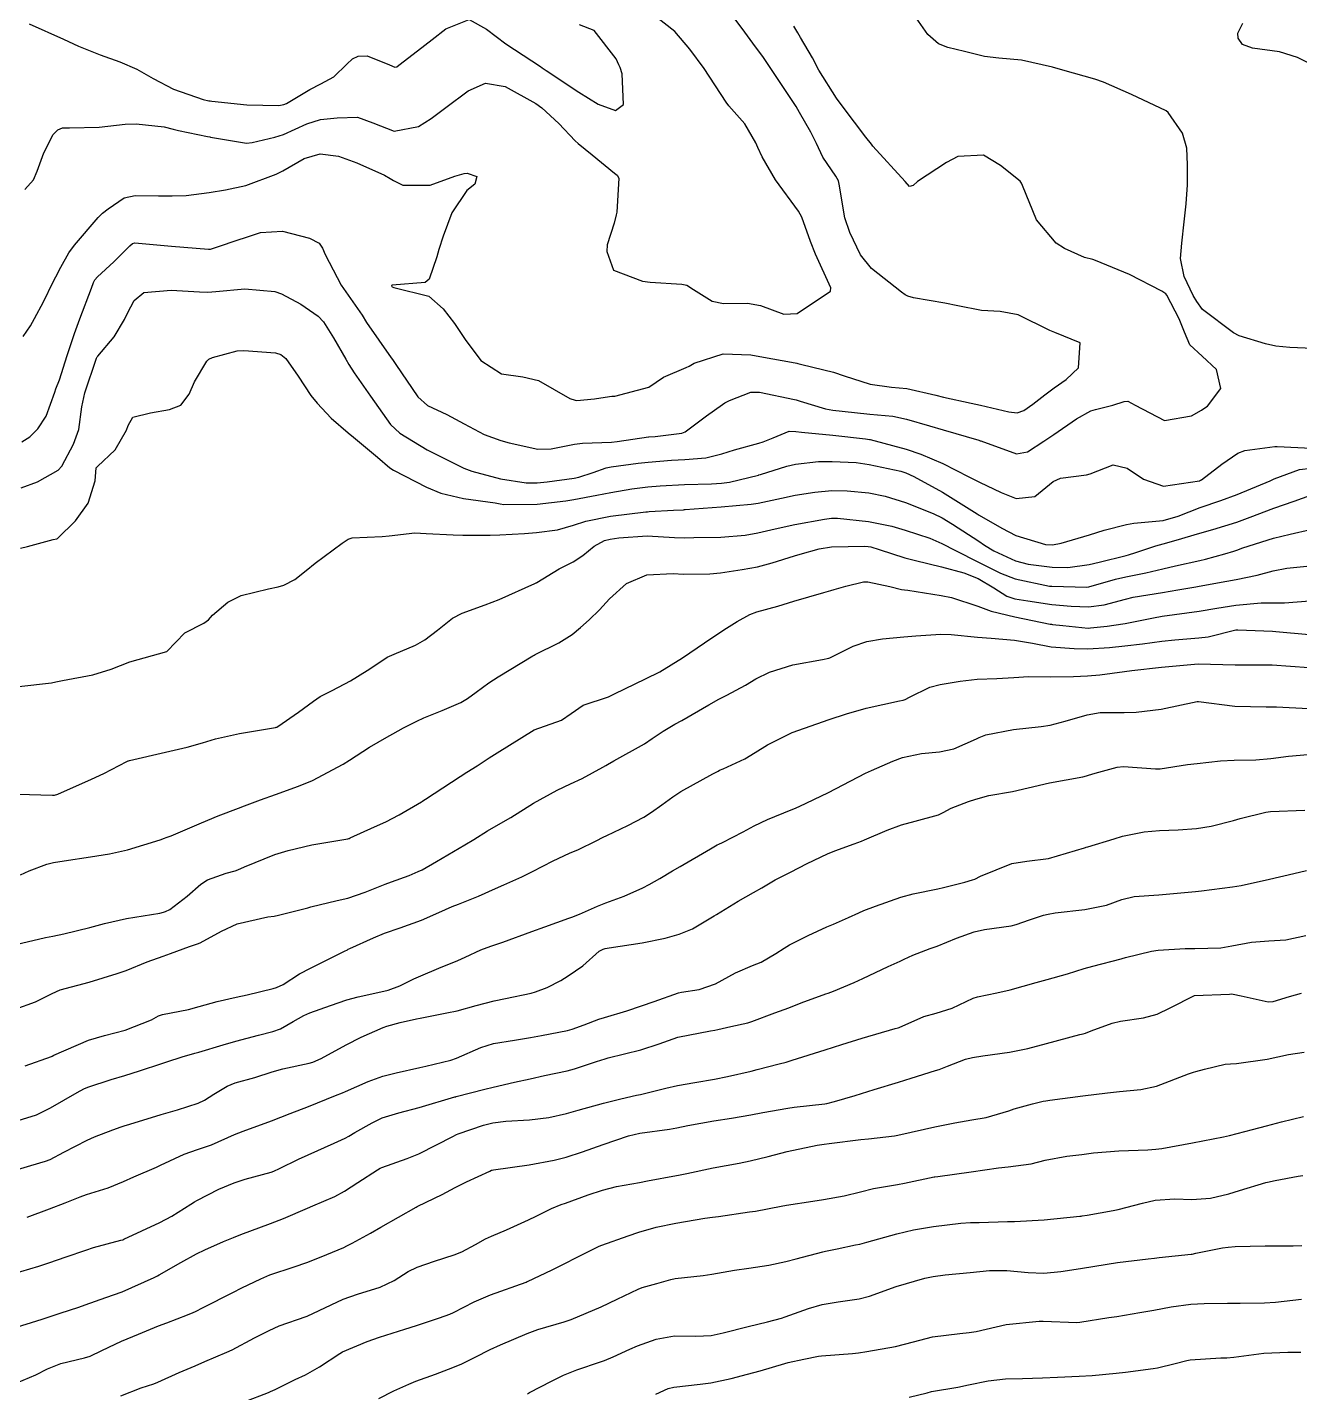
# Model space of a CAD drawing. Header units: metres. Extents: x 307586 to 320046, y 7427249 to 7434250.
# Drawn here: x 319358 to 319427.1, y 7429537.3 to 7429611.4 of the extents above; entities that cross this region are included whole.
import ezdxf

# ---------------------------------------------------------------- set-up
doc = ezdxf.new("R2010")
doc.units = ezdxf.units.M
doc.header["$MEASUREMENT"] = 0
doc.layers.add('Curvas de Nivel 1m', color=11, linetype='Continuous')
doc.layers.add('Curvas de Nivel 5m', color=15, linetype='Continuous')

msp = doc.modelspace()

# ---------------------------------------------------------------- linework, layer by layer
at = {"layer": 'Curvas de Nivel 1m', "flags": 128}
for points, elevation in [([(319357.768, 7429594.639), (319358.177, 7429595.226), (319358.396, 7429595.624), (319358.88, 7429596.531), (319359.406, 7429597.614), (319359.543, 7429597.876), (319359.815, 7429598.409), (319360.244, 7429599.187), (319360.56, 7429599.599), (319361.848, 7429601.111), (319362.083, 7429601.345), (319362.378, 7429601.575), (319363.259, 7429602.166), (319363.86, 7429602.307), (319365.118, 7429602.29), (319365.86, 7429602.278), (319366.625, 7429602.293), (319367.863, 7429602.469), (319368.749, 7429602.617), (319369.866, 7429602.846), (319371.498, 7429603.466), (319371.755, 7429603.581), (319371.876, 7429603.642), (319373.025, 7429604.309), (319373.89, 7429604.57), (319374.888, 7429604.43), (319375.883, 7429604.075), (319377.394, 7429603.397), (319377.702, 7429603.223), (319377.87, 7429603.118), (319378.383, 7429602.869), (319379.868, 7429602.865), (319381.207, 7429603.35), (319381.72, 7429603.497), (319381.875, 7429603.51), (319382.404, 7429603.335), (319382.285, 7429602.919), (319381.865, 7429602.564), (319381.038, 7429601.352), (319380.575, 7429600.093), (319380.343, 7429599.362), (319380.221, 7429598.97), (319379.809, 7429597.753), (319379.594, 7429597.584), (319377.804, 7429597.439), (319377.772, 7429597.421), (319377.774, 7429597.39), (319377.784, 7429597.372), (319377.802, 7429597.333), (319377.892, 7429597.299), (319379.797, 7429596.826), (319380.576, 7429596.144), (319381.184, 7429595.349), (319381.77, 7429594.473), (319382.62, 7429593.331), (319383.746, 7429592.616), (319384.889, 7429592.448), (319385.743, 7429592.256), (319387.448, 7429591.273), (319387.732, 7429591.179), (319387.83, 7429591.171), (319388.784, 7429591.259), (319389.6, 7429591.386), (319389.734, 7429591.399), (319389.898, 7429591.41), (319391.743, 7429591.899), (319392.534, 7429592.429), (319393.759, 7429592.967), (319393.921, 7429593.038), (319394.189, 7429593.194), (319395.768, 7429593.707), (319397.267, 7429593.655), (319397.767, 7429593.552), (319399.679, 7429593.215), (319399.764, 7429593.197), (319399.819, 7429593.185), (319400.049, 7429593.126), (319401.757, 7429592.699), (319402.341, 7429592.507), (319403.748, 7429592.056), (319404.915, 7429591.893), (319405.744, 7429591.813), (319407.314, 7429591.46), (319407.738, 7429591.356), (319409.227, 7429591.015), (319409.732, 7429590.905), (319411.286, 7429590.544), (319411.728, 7429590.493), (319412.087, 7429590.619), (319412.578, 7429590.972), (319413.229, 7429591.476), (319413.746, 7429591.864), (319414.395, 7429592.309), (319415.055, 7429592.941), (319415.143, 7429594.306), (319413.782, 7429594.859), (319413.512, 7429594.963), (319411.791, 7429595.816), (319410.799, 7429596.001), (319409.793, 7429596.059), (319408.514, 7429596.305), (319407.797, 7429596.456), (319406.102, 7429596.745), (319405.801, 7429596.832), (319405.659, 7429596.91), (319405.452, 7429597.055), (319403.822, 7429598.345), (319403.232, 7429599.086), (319402.642, 7429600.295), (319402.38, 7429601.095), (319402.068, 7429602.911), (319402.025, 7429603.099), (319401.885, 7429603.345), (319401.176, 7429604.391), (319400.84, 7429605.116), (319400.527, 7429605.738), (319399.92, 7429606.809), (319399.733, 7429607.132), (319399.331, 7429607.737), (319398.396, 7429609.146), (319397.959, 7429609.795), (319397.384, 7429610.576), (319396.939, 7429611.166), (319395.992, 7429612.452)], 777), ([(319357.863, 7429602.623), (319358.335, 7429603.158), (319358.534, 7429603.623), (319358.889, 7429604.619), (319359.403, 7429605.615), (319359.649, 7429605.869), (319359.907, 7429605.971), (319360.286, 7429605.983), (319361.907, 7429606.01), (319363.307, 7429606.168), (319363.909, 7429606.184), (319365.432, 7429606.021), (319365.907, 7429605.906), (319366.201, 7429605.83), (319367.772, 7429605.512), (319367.903, 7429605.483), (319367.937, 7429605.475), (319369.898, 7429605.143), (319370.211, 7429605.173), (319371.43, 7429605.467), (319371.904, 7429605.614), (319373.168, 7429606.19), (319373.913, 7429606.426), (319374.82, 7429606.525), (319375.914, 7429606.555), (319376.752, 7429606.248), (319377.907, 7429605.8), (319379.231, 7429606.055), (319379.914, 7429606.474), (319381.087, 7429607.353), (319381.564, 7429607.71), (319381.933, 7429607.993), (319382.87, 7429608.399), (319383.936, 7429608.222), (319385.607, 7429607.303), (319385.921, 7429607.063), (319386.842, 7429606.216), (319387.74, 7429605.272), (319387.901, 7429605.116), (319388.652, 7429604.501), (319389.877, 7429603.516), (319390.024, 7429603.396), (319390.107, 7429603.247), (319389.996, 7429601.389), (319389.971, 7429601.248), (319389.848, 7429600.801), (319389.473, 7429599.618), (319389.447, 7429599.254), (319389.818, 7429598.248), (319391.392, 7429597.644), (319391.808, 7429597.589), (319393.527, 7429597.483), (319393.806, 7429597.424), (319394.168, 7429597.196), (319395.166, 7429596.555), (319395.795, 7429596.432), (319397.087, 7429596.448), (319397.795, 7429596.329), (319399.071, 7429595.857), (319399.791, 7429595.899), (319401.59, 7429597.103), (319401.614, 7429597.295), (319400.79, 7429599.116), (319400.519, 7429599.799), (319400.044, 7429601.127), (319399.858, 7429601.454), (319398.616, 7429603.143), (319397.895, 7429604.408), (319397.657, 7429604.91), (319397.541, 7429605.155), (319396.938, 7429606.19), (319396.079, 7429607.178), (319395.926, 7429607.369), (319394.732, 7429609.192), (319393.963, 7429610.249), (319393.143, 7429611.208), (319391.986, 7429612.116)], 776), ([(319427.775, 7429593.988), (319426.533, 7429594.045), (319425.776, 7429594.125), (319425.209, 7429594.25), (319423.781, 7429594.688), (319423.476, 7429594.843), (319421.795, 7429596.118), (319421.474, 7429596.54), (319421.289, 7429596.868), (319420.792, 7429597.902), (319420.587, 7429598.879), (319420.676, 7429599.713), (319420.803, 7429600.876), (319420.899, 7429601.843), (319420.979, 7429602.874), (319420.982, 7429603.962), (319420.933, 7429604.875), (319420.71, 7429605.677), (319419.922, 7429606.813), (319419.82, 7429606.891), (319417.936, 7429607.784), (319416.417, 7429608.462), (319415.948, 7429608.625), (319414.78, 7429608.952), (319413.955, 7429609.183), (319413.655, 7429609.264), (319411.96, 7429609.651), (319410.73, 7429609.768), (319409.961, 7429609.85), (319408.867, 7429610.117), (319407.966, 7429610.344), (319407.462, 7429610.531), (319406.874, 7429611.046), (319405.992, 7429612.318)], 779), ([(319357.702, 7429588.92), (319358.135, 7429589.197), (319358.571, 7429589.621), (319359.021, 7429590.315), (319359.489, 7429591.612), (319359.552, 7429591.795), (319359.74, 7429592.282), (319360.17, 7429593.604), (319360.562, 7429594.807), (319360.857, 7429595.594), (319361.479, 7429597.264), (319361.587, 7429597.583), (319361.661, 7429597.727), (319361.807, 7429597.877), (319362.697, 7429598.694), (319363.57, 7429599.563), (319363.704, 7429599.691), (319363.835, 7429599.735), (319365.833, 7429599.54), (319367.831, 7429599.385), (319367.945, 7429599.395), (319368.321, 7429599.505), (319369.443, 7429599.888), (319369.838, 7429600.026), (319370.65, 7429600.286), (319371.842, 7429600.37), (319373.307, 7429599.977), (319373.836, 7429599.715), (319374.019, 7429599.438), (319374.164, 7429599.101), (319375.036, 7429597.428), (319375.792, 7429596.345), (319376.172, 7429595.799), (319376.414, 7429595.411), (319377.754, 7429593.493), (319377.83, 7429593.389), (319378.008, 7429593.13), (319379.193, 7429591.375), (319379.728, 7429590.895), (319380.773, 7429590.404), (319381.719, 7429589.905), (319382.792, 7429589.329), (319383.708, 7429588.997), (319384.153, 7429588.867), (319385.702, 7429588.53), (319386.436, 7429588.549), (319387.706, 7429588.795), (319388.126, 7429588.846), (319389.708, 7429588.908), (319390.019, 7429588.935), (319391.712, 7429589.19), (319391.739, 7429589.193), (319392.076, 7429589.216), (319393.52, 7429589.397), (319393.716, 7429589.473), (319394.867, 7429590.326), (319395.731, 7429590.947), (319395.866, 7429591.034), (319396.118, 7429591.166), (319397.281, 7429591.613), (319397.74, 7429591.612), (319399.639, 7429591.226), (319399.734, 7429591.201), (319399.959, 7429591.127), (319401.332, 7429590.709), (319401.728, 7429590.641), (319402.239, 7429590.583), (319403.726, 7429590.432), (319404.976, 7429590.312), (319405.724, 7429590.16), (319406.965, 7429589.793), (319407.718, 7429589.572), (319409.647, 7429589.011), (319409.713, 7429588.983), (319409.754, 7429588.968), (319411.702, 7429588.263), (319412.29, 7429588.388), (319413.176, 7429588.965), (319413.499, 7429589.178), (319413.717, 7429589.322), (319414.95, 7429590.167), (319415.73, 7429590.598), (319415.978, 7429590.68), (319416.915, 7429590.918), (319417.539, 7429591.109), (319417.736, 7429591.125), (319418.135, 7429590.906), (319419.725, 7429590.079), (319421.202, 7429590.342), (319421.731, 7429590.649), (319421.861, 7429590.73), (319422.057, 7429590.857), (319422.777, 7429591.82), (319422.559, 7429592.852), (319421.77, 7429593.582), (319421.094, 7429594.188), (319420.812, 7429594.875), (319420.519, 7429595.608), (319419.857, 7429596.889), (319419.804, 7429596.963), (319419.588, 7429597.11), (319417.819, 7429598.005), (319415.986, 7429598.773), (319415.831, 7429598.817), (319415.384, 7429598.937), (319414.298, 7429599.416), (319413.841, 7429599.719), (319412.779, 7429600.971), (319412.024, 7429602.835), (319411.969, 7429602.979), (319411.884, 7429603.075), (319410.827, 7429603.931), (319409.898, 7429604.49), (319408.508, 7429604.412), (319407.894, 7429604.093), (319406.325, 7429603.053), (319406.089, 7429602.847), (319405.879, 7429602.793), (319405.654, 7429603.062), (319403.902, 7429604.983), (319403.816, 7429605.081), (319403.516, 7429605.475), (319402.293, 7429607.096), (319401.93, 7429607.579), (319400.964, 7429609.115), (319400.616, 7429609.776), (319399.97, 7429610.875), (319399.819, 7429611.132), (319399.609, 7429611.503)], 778), ([(319357.671, 7429586.429), (319358.545, 7429586.751), (319359.681, 7429587.379), (319359.875, 7429587.607), (319360.505, 7429588.793), (319360.796, 7429589.594), (319360.964, 7429590.83), (319361.115, 7429591.589), (319361.752, 7429593.462), (319361.795, 7429593.537), (319361.83, 7429593.579), (319362.708, 7429594.631), (319363.272, 7429595.565), (319363.439, 7429595.91), (319363.793, 7429596.594), (319364.327, 7429597.025), (319365.799, 7429597.159), (319367.349, 7429597.067), (319367.798, 7429597.051), (319368.224, 7429597.08), (319369.8, 7429597.233), (319371.425, 7429597.091), (319371.798, 7429596.964), (319372.847, 7429596.395), (319373.786, 7429595.752), (319374.067, 7429595.437), (319374.624, 7429594.574), (319375.295, 7429593.417), (319375.458, 7429593.122), (319375.745, 7429592.666), (319376.618, 7429591.401), (319377.718, 7429589.861), (319378.222, 7429589.385), (319379.7, 7429588.49), (319381.399, 7429587.633), (319381.685, 7429587.501), (319382.122, 7429587.336), (319383.679, 7429586.914), (319385.08, 7429586.702), (319385.677, 7429586.694), (319386.212, 7429586.751), (319387.68, 7429586.958), (319387.939, 7429587.008), (319388.71, 7429587.26), (319389.425, 7429587.514), (319389.688, 7429587.565), (319391.158, 7429587.761), (319391.692, 7429587.826), (319392.973, 7429587.928), (319393.694, 7429587.961), (319394.825, 7429588.054), (319395.699, 7429588.263), (319396.387, 7429588.479), (319397.709, 7429588.856), (319397.933, 7429588.924), (319398.481, 7429589.142), (319399.348, 7429589.502), (319399.717, 7429589.491), (319400.031, 7429589.44), (319401.715, 7429589.293), (319403.502, 7429589.082), (319403.713, 7429589.054), (319403.748, 7429589.043), (319405.705, 7429588.516), (319406.499, 7429588.244), (319407.694, 7429587.747), (319409.1, 7429587.016), (319409.68, 7429586.725), (319410.855, 7429586.173), (319411.672, 7429585.849), (319412.681, 7429585.962), (319413.681, 7429586.776), (319414.088, 7429586.954), (319415.488, 7429587.131), (319415.687, 7429587.191), (319416.933, 7429587.678), (319417.692, 7429587.488), (319418.58, 7429586.901), (319419.679, 7429586.506), (319421.632, 7429586.81), (319421.683, 7429586.832), (319421.705, 7429586.838), (319421.743, 7429586.859), (319422.832, 7429587.712), (319423.705, 7429588.311), (319424.09, 7429588.451), (319425.711, 7429588.671), (319425.846, 7429588.674), (319427.71, 7429588.577)], 779), ([(319357.543, 7429575.63), (319359.318, 7429575.839), (319359.546, 7429575.882), (319359.903, 7429575.961), (319361.55, 7429576.273), (319362.541, 7429576.582), (319363.557, 7429576.974), (319365.563, 7429577.53), (319366.552, 7429578.546), (319367.586, 7429579.081), (319367.838, 7429579.258), (319368.057, 7429579.505), (319368.874, 7429580.223), (319369.604, 7429580.572), (319371.087, 7429580.947), (319371.609, 7429581.043), (319371.928, 7429581.138), (319372.514, 7429581.451), (319373.136, 7429581.927), (319373.622, 7429582.338), (319375.094, 7429583.418), (319375.418, 7429583.631), (319375.637, 7429583.714), (319377.254, 7429583.778), (319377.639, 7429583.821), (319379.035, 7429583.984), (319379.642, 7429583.95), (319381.121, 7429583.867), (319381.641, 7429583.855), (319383.12, 7429583.846), (319383.641, 7429583.869), (319384.991, 7429583.952), (319385.644, 7429583.997), (319386.774, 7429584.151), (319387.65, 7429584.4), (319388.308, 7429584.609), (319389.657, 7429584.886), (319391.565, 7429585.125), (319391.662, 7429585.128), (319391.75, 7429585.131), (319393.077, 7429585.206), (319393.625, 7429585.238), (319393.663, 7429585.241), (319393.707, 7429585.243), (319395.665, 7429585.393), (319397.286, 7429585.534), (319397.667, 7429585.594), (319398.937, 7429585.871), (319399.672, 7429586.023), (319400.754, 7429586.194), (319401.675, 7429586.271), (319402.504, 7429586.263), (319403.674, 7429586.148), (319404.571, 7429585.966), (319405.669, 7429585.624), (319407.168, 7429585.035), (319407.661, 7429584.796), (319408.228, 7429584.453), (319409.648, 7429583.523), (319409.956, 7429583.316), (319410.463, 7429582.998), (319411.635, 7429582.452), (319412.334, 7429582.272), (319413.63, 7429582.114), (319414.472, 7429582.105), (319415.633, 7429582.255), (319416.177, 7429582.382), (319417.64, 7429582.744), (319417.773, 7429582.777), (319418.165, 7429582.905), (319419.26, 7429583.281), (319419.648, 7429583.383), (319420.354, 7429583.584), (319421.654, 7429583.964), (319422.35, 7429584.159), (319423.66, 7429584.559), (319424.383, 7429584.829), (319425.668, 7429585.32), (319426.763, 7429585.708), (319427.675, 7429586.019)], 781), ([(319357.474, 7429569.782), (319359.357, 7429569.729), (319359.474, 7429569.736), (319359.661, 7429569.794), (319361.483, 7429570.599), (319362.143, 7429570.917), (319363.404, 7429571.561), (319363.465, 7429571.589), (319363.493, 7429571.6), (319363.553, 7429571.619), (319365.498, 7429572.076), (319366.678, 7429572.341), (319367.504, 7429572.583), (319368.212, 7429572.797), (319369.509, 7429573.081), (319371.461, 7429573.409), (319371.513, 7429573.424), (319371.539, 7429573.433), (319371.59, 7429573.459), (319372.725, 7429574.248), (319373.534, 7429574.842), (319373.89, 7429575.083), (319374.543, 7429575.425), (319375.548, 7429575.936), (319376.452, 7429576.503), (319377.561, 7429577.241), (319377.663, 7429577.288), (319377.919, 7429577.386), (319379.065, 7429577.88), (319379.575, 7429578.17), (319380.256, 7429578.686), (319381.083, 7429579.348), (319381.596, 7429579.619), (319382.855, 7429580.073), (319383.603, 7429580.365), (319385.543, 7429581.221), (319385.613, 7429581.258), (319385.633, 7429581.269), (319385.662, 7429581.29), (319386.864, 7429582.034), (319387.624, 7429582.401), (319388.151, 7429582.742), (319388.768, 7429583.259), (319389.326, 7429583.565), (319389.639, 7429583.645), (319390.106, 7429583.709), (319391.649, 7429583.81), (319393.129, 7429583.725), (319393.648, 7429583.714), (319394.187, 7429583.73), (319395.649, 7429583.737), (319396.956, 7429583.85), (319397.651, 7429583.977), (319398.596, 7429584.198), (319399.656, 7429584.43), (319401.271, 7429584.718), (319401.66, 7429584.775), (319401.977, 7429584.78), (319403.658, 7429584.591), (319404.932, 7429584.337), (319405.654, 7429584.134), (319406.995, 7429583.691), (319407.647, 7429583.406), (319408.382, 7429583.023), (319409.634, 7429582.388), (319410.825, 7429581.792), (319411.62, 7429581.482), (319413.486, 7429581.09), (319413.615, 7429581.079), (319415.513, 7429581.033), (319415.615, 7429581.042), (319417.07, 7429581.466), (319417.623, 7429581.595), (319418.719, 7429581.806), (319419.63, 7429582.019), (319420.33, 7429582.183), (319421.637, 7429582.474), (319421.947, 7429582.549), (319422.999, 7429582.846), (319423.495, 7429582.991), (319423.645, 7429583.041), (319423.971, 7429583.16), (319425.652, 7429583.687), (319426.547, 7429583.908), (319427.657, 7429584.164)], 782), ([(319357.633, 7429565.415), (319358.107, 7429565.623), (319359.058, 7429565.982), (319359.428, 7429566.07), (319359.998, 7429566.171), (319361.431, 7429566.386), (319362.459, 7429566.544), (319363.435, 7429566.771), (319365.216, 7429567.308), (319365.442, 7429567.395), (319365.538, 7429567.433), (319365.799, 7429567.526), (319366.949, 7429568.016), (319367.454, 7429568.233), (319368.354, 7429568.607), (319369.466, 7429569.035), (319369.792, 7429569.161), (319370.654, 7429569.472), (319371.476, 7429569.765), (319372.715, 7429570.213), (319373.484, 7429570.53), (319375.146, 7429571.415), (319375.495, 7429571.635), (319376.565, 7429572.337), (319377.508, 7429572.876), (319377.838, 7429573.058), (319378.423, 7429573.381), (319379.138, 7429573.754), (319379.521, 7429573.926), (319380.51, 7429574.338), (319381.534, 7429574.773), (319381.893, 7429574.981), (319382.363, 7429575.332), (319383.045, 7429575.828), (319383.551, 7429576.159), (319385.435, 7429577.292), (319385.511, 7429577.343), (319385.564, 7429577.374), (319386.851, 7429578), (319387.581, 7429578.464), (319388.019, 7429578.833), (319388.494, 7429579.261), (319389.058, 7429579.795), (319389.604, 7429580.396), (319390.527, 7429581.236), (319391.62, 7429581.701), (319393.057, 7429581.77), (319393.621, 7429581.735), (319395.041, 7429581.759), (319395.622, 7429581.806), (319396.799, 7429581.984), (319397.628, 7429582.141), (319398.429, 7429582.344), (319399.637, 7429582.725), (319399.944, 7429582.82), (319400.975, 7429583.11), (319401.644, 7429583.211), (319403.469, 7429583.258), (319403.645, 7429583.242), (319403.78, 7429583.213), (319404.231, 7429583.071), (319405.637, 7429582.626), (319406.206, 7429582.473), (319407.629, 7429582.127), (319408.831, 7429581.811), (319409.62, 7429581.495), (319410.464, 7429580.997), (319411.166, 7429580.544), (319411.607, 7429580.404), (319412.3, 7429580.279), (319413.604, 7429580.086), (319414.656, 7429579.997), (319415.603, 7429579.969), (319416.459, 7429580.067), (319417.608, 7429580.381), (319418.033, 7429580.481), (319419.611, 7429580.74), (319420.459, 7429580.877), (319421.434, 7429581.044), (319421.616, 7429581.078), (319423.112, 7429581.354), (319423.622, 7429581.449), (319424.762, 7429581.687), (319425.629, 7429581.914), (319426.368, 7429582.067), (319427.634, 7429582.193)], 783), ([(319357.373, 7429561.63), (319358.991, 7429562), (319359.378, 7429562.082), (319359.979, 7429562.201), (319361.383, 7429562.54), (319362.19, 7429562.767), (319363.388, 7429563.032), (319365.185, 7429563.327), (319365.391, 7429563.374), (319365.507, 7429563.413), (319365.738, 7429563.527), (319366.668, 7429564.253), (319367.414, 7429564.907), (319367.78, 7429565.144), (319368.796, 7429565.496), (319369.288, 7429565.628), (319369.425, 7429565.677), (319369.791, 7429565.849), (319371.433, 7429566.506), (319372.152, 7429566.737), (319373.439, 7429567.042), (319375.396, 7429567.364), (319375.443, 7429567.377), (319375.469, 7429567.384), (319375.517, 7429567.409), (319376.836, 7429568.012), (319377.456, 7429568.286), (319378.187, 7429568.658), (319379.4, 7429569.371), (319379.444, 7429569.4), (319379.473, 7429569.418), (319379.618, 7429569.512), (319381.487, 7429570.745), (319381.852, 7429570.974), (319382.411, 7429571.331), (319383.066, 7429571.756), (319383.5, 7429572.029), (319385.513, 7429573.29), (319386.993, 7429573.803), (319387.526, 7429574.162), (319388.179, 7429574.618), (319389.54, 7429575.082), (319389.657, 7429575.133), (319389.871, 7429575.245), (319391.551, 7429576.044), (319392.329, 7429576.438), (319393.563, 7429577.2), (319394.757, 7429578.001), (319395.584, 7429578.565), (319395.95, 7429578.804), (319396.531, 7429579.161), (319397.212, 7429579.539), (319397.598, 7429579.683), (319398.736, 7429580.004), (319399.604, 7429580.274), (319401.241, 7429580.738), (319401.61, 7429580.846), (319401.804, 7429580.905), (319402.431, 7429581.092), (319403.381, 7429581.317), (319403.616, 7429581.316), (319404.81, 7429581.062), (319405.456, 7429580.897), (319405.611, 7429580.881), (319405.793, 7429580.867), (319407.608, 7429580.573), (319408.16, 7429580.472), (319409.603, 7429580.002), (319410.322, 7429579.721), (319411.597, 7429579.413), (319413.53, 7429579.024), (319413.593, 7429579.013), (319413.642, 7429579.008), (319414.204, 7429578.951), (319415.591, 7429578.811), (319415.707, 7429578.813), (319416.612, 7429578.92), (319417.474, 7429579.031), (319417.594, 7429579.051), (319419.124, 7429579.369), (319419.599, 7429579.456), (319420.269, 7429579.549), (319421.602, 7429579.735), (319422.561, 7429579.893), (319423.605, 7429580.054), (319424.968, 7429580.181), (319425.607, 7429580.181), (319426.234, 7429580.177), (319427.608, 7429580.296)], 784), ([(319357.888, 7429555.031), (319359.302, 7429555.538), (319359.353, 7429555.558), (319359.439, 7429555.608), (319361.311, 7429556.435), (319362.196, 7429556.689), (319363.317, 7429556.975), (319364.74, 7429557.539), (319365.117, 7429557.743), (319365.327, 7429557.824), (319366.746, 7429558.101), (319367.334, 7429558.249), (319368.308, 7429558.531), (319369.342, 7429558.761), (319369.933, 7429558.893), (319371.349, 7429559.225), (319371.527, 7429559.282), (319371.881, 7429559.455), (319372.768, 7429560.037), (319373.362, 7429560.331), (319375.217, 7429561.258), (319375.372, 7429561.34), (319375.416, 7429561.366), (319375.511, 7429561.409), (319376.789, 7429561.986), (319377.381, 7429562.23), (319378.239, 7429562.527), (319379.389, 7429562.941), (319380.344, 7429563.356), (319381.058, 7429563.686), (319381.4, 7429563.82), (319382.494, 7429564.241), (319383.413, 7429564.658), (319383.87, 7429564.859), (319384.841, 7429565.299), (319385.426, 7429565.594), (319386.539, 7429566.171), (319387.436, 7429566.583), (319387.915, 7429566.788), (319388.871, 7429567.256), (319389.248, 7429567.45), (319389.447, 7429567.542), (319390.602, 7429568.087), (319391.463, 7429568.538), (319391.881, 7429568.802), (319392.441, 7429569.21), (319393.038, 7429569.644), (319393.48, 7429569.931), (319395.214, 7429570.898), (319395.492, 7429571.043), (319395.575, 7429571.086), (319395.762, 7429571.167), (319396.949, 7429571.708), (319397.506, 7429572.048), (319398.183, 7429572.473), (319399.523, 7429573.13), (319401.53, 7429573.843), (319402.472, 7429574.152), (319403.537, 7429574.457), (319405.339, 7429574.851), (319405.541, 7429574.899), (319405.657, 7429574.934), (319405.881, 7429575.047), (319406.994, 7429575.59), (319407.55, 7429575.746), (319408.644, 7429575.927), (319409.553, 7429576.03), (319410.627, 7429576.068), (319411.554, 7429576.128), (319412.343, 7429576.184), (319413.555, 7429576.166), (319414.796, 7429576.182), (319415.556, 7429576.221), (319416.213, 7429576.267), (319417.558, 7429576.45), (319417.963, 7429576.502), (319419.561, 7429576.676), (319421.563, 7429576.86), (319423.563, 7429576.803), (319425.563, 7429576.81), (319427.562, 7429576.659)], 786), ([(319357.257, 7429551.998), (319358.498, 7429552.381), (319359.264, 7429552.753), (319360.701, 7429553.589), (319361.073, 7429553.786), (319361.277, 7429553.881), (319362.558, 7429554.293), (319363.287, 7429554.502), (319364.086, 7429554.753), (319365.297, 7429555.154), (319365.579, 7429555.247), (319366.405, 7429555.519), (319367.098, 7429555.72), (319367.306, 7429555.778), (319368.625, 7429556.181), (319369.312, 7429556.376), (319370.54, 7429556.696), (319371.317, 7429556.896), (319371.735, 7429557.039), (319372.437, 7429557.449), (319373.003, 7429557.768), (319373.33, 7429557.906), (319374.448, 7429558.312), (319375.341, 7429558.616), (319375.964, 7429558.784), (319377.348, 7429559.089), (319377.588, 7429559.149), (319378.221, 7429559.381), (319378.98, 7429559.75), (319379.359, 7429559.929), (319380.34, 7429560.332), (319381.367, 7429560.748), (319381.769, 7429560.936), (319382.622, 7429561.328), (319383.157, 7429561.541), (319383.376, 7429561.612), (319383.814, 7429561.75), (319385.383, 7429562.325), (319386.086, 7429562.583), (319387.391, 7429563.055), (319387.549, 7429563.11), (319387.979, 7429563.264), (319388.958, 7429563.696), (319389.402, 7429563.877), (319390.391, 7429564.253), (319391.415, 7429564.705), (319391.757, 7429564.879), (319392.332, 7429565.211), (319393.015, 7429565.617), (319393.429, 7429565.858), (319395.075, 7429566.811), (319395.442, 7429567.029), (319395.536, 7429567.076), (319395.726, 7429567.167), (319396.861, 7429567.747), (319397.457, 7429568.07), (319398.186, 7429568.418), (319399.47, 7429568.928), (319399.61, 7429568.989), (319399.888, 7429569.124), (319401.481, 7429569.882), (319402.281, 7429570.296), (319403.491, 7429570.931), (319403.814, 7429571.075), (319404.978, 7429571.581), (319405.504, 7429571.778), (319406.545, 7429572.002), (319407.509, 7429572.091), (319408.288, 7429572.245), (319409.52, 7429572.799), (319409.659, 7429572.869), (319410.037, 7429573.002), (319411.526, 7429573.305), (319413.039, 7429573.454), (319413.529, 7429573.533), (319414.339, 7429573.756), (319415.535, 7429574.105), (319416.244, 7429574.215), (319417.536, 7429574.227), (319418.197, 7429574.243), (319419.538, 7429574.411), (319421.503, 7429574.821), (319421.543, 7429574.826), (319421.576, 7429574.826), (319423.54, 7429574.562), (319425.25, 7429574.525), (319425.54, 7429574.533), (319425.813, 7429574.535), (319427.539, 7429574.447)], 787), ([(319357.462, 7429549.395), (319358.19, 7429549.62), (319358.993, 7429549.855), (319359.236, 7429549.952), (319359.987, 7429550.345), (319361.247, 7429550.994), (319361.646, 7429551.179), (319362.644, 7429551.566), (319363.093, 7429551.723), (319363.255, 7429551.773), (319363.569, 7429551.869), (319365.261, 7429552.386), (319366.145, 7429552.64), (319367.268, 7429552.999), (319367.61, 7429553.166), (319368.127, 7429553.501), (319368.841, 7429553.933), (319369.282, 7429554.105), (319370.353, 7429554.408), (319371.292, 7429554.712), (319371.872, 7429554.876), (319373.299, 7429555.179), (319373.499, 7429555.238), (319373.94, 7429555.43), (319375.311, 7429556.169), (319376.119, 7429556.598), (319377.32, 7429557.118), (319377.521, 7429557.188), (319378.232, 7429557.381), (319379.115, 7429557.583), (319379.327, 7429557.627), (319380.768, 7429557.912), (319381.333, 7429558.029), (319382.361, 7429558.306), (319383.342, 7429558.571), (319383.956, 7429558.699), (319385.348, 7429558.984), (319385.588, 7429559.049), (319386.222, 7429559.281), (319386.961, 7429559.67), (319387.359, 7429559.921), (319388.155, 7429560.473), (319389.032, 7429561.253), (319389.255, 7429561.37), (319389.374, 7429561.405), (319389.575, 7429561.447), (319391.378, 7429561.718), (319392.62, 7429561.968), (319393.388, 7429562.192), (319394.102, 7429562.48), (319395.281, 7429563.172), (319395.404, 7429563.248), (319396.588, 7429563.981), (319397.416, 7429564.449), (319397.862, 7429564.702), (319398.601, 7429565.138), (319399.144, 7429565.415), (319399.427, 7429565.552), (319400.337, 7429566.021), (319401.437, 7429566.544), (319401.83, 7429566.705), (319402.879, 7429567.086), (319403.287, 7429567.239), (319403.446, 7429567.299), (319404.678, 7429567.838), (319405.459, 7429568.125), (319406.191, 7429568.314), (319407.467, 7429568.668), (319407.714, 7429568.783), (319408.156, 7429569.023), (319409.092, 7429569.398), (319409.478, 7429569.521), (319410.192, 7429569.711), (319411.483, 7429569.939), (319412.333, 7429570.123), (319413.487, 7429570.395), (319415.295, 7429570.737), (319415.491, 7429570.784), (319415.602, 7429570.818), (319415.963, 7429570.925), (319417.152, 7429571.259), (319417.499, 7429571.293), (319419.232, 7429571.157), (319419.497, 7429571.164), (319420.977, 7429571.392), (319421.502, 7429571.462), (319422.762, 7429571.59), (319423.505, 7429571.631), (319424.681, 7429571.647), (319425.507, 7429571.717), (319426.454, 7429571.856), (319427.51, 7429571.941)], 788), ([(319357.996, 7429546.821), (319359.199, 7429547.265), (319360.049, 7429547.597), (319360.868, 7429547.925), (319361.21, 7429548.038), (319362.379, 7429548.405), (319363.221, 7429548.756), (319363.775, 7429549.002), (319365.019, 7429549.533), (319365.234, 7429549.633), (319366.515, 7429550.242), (319367.243, 7429550.488), (319367.997, 7429550.75), (319369.251, 7429551.301), (319369.711, 7429551.483), (319371.259, 7429552.047), (319372.264, 7429552.449), (319373.267, 7429552.833), (319374.733, 7429553.418), (319375.112, 7429553.576), (319375.276, 7429553.646), (319376.497, 7429554.185), (319377.289, 7429554.468), (319378.022, 7429554.653), (319379.296, 7429554.937), (319379.639, 7429555.024), (319380.996, 7429555.345), (319381.304, 7429555.443), (319382.607, 7429556.03), (319383.312, 7429556.243), (319384.435, 7429556.424), (319385.316, 7429556.573), (319385.912, 7429556.689), (319387.32, 7429556.957), (319387.566, 7429557.022), (319388.222, 7429557.261), (319389.019, 7429557.561), (319389.329, 7429557.666), (319390.537, 7429558.029), (319391.339, 7429558.292), (319392.02, 7429558.536), (319393.35, 7429559.004), (319393.508, 7429559.04), (319394.465, 7429559.183), (319395.356, 7429559.488), (319396.433, 7429560.089), (319397.366, 7429560.483), (319397.841, 7429560.672), (319398.634, 7429561.137), (319399.078, 7429561.432), (319399.38, 7429561.606), (319400.39, 7429562.112), (319401.395, 7429562.576), (319401.763, 7429562.73), (319402.579, 7429563.088), (319403.139, 7429563.349), (319403.407, 7429563.466), (319404.039, 7429563.7), (319405.414, 7429564.201), (319406.079, 7429564.381), (319407.419, 7429564.642), (319407.73, 7429564.717), (319408.897, 7429565.015), (319409.308, 7429565.128), (319409.425, 7429565.178), (319409.747, 7429565.326), (319411.433, 7429566.019), (319412.249, 7429566.157), (319413.436, 7429566.289), (319415.379, 7429566.867), (319415.443, 7429566.893), (319415.47, 7429566.902), (319415.57, 7429566.929), (319416.996, 7429567.368), (319417.452, 7429567.505), (319418.618, 7429567.736), (319419.457, 7429567.811), (319420.477, 7429567.856), (319421.459, 7429567.923), (319422.263, 7429568.049), (319423.466, 7429568.357), (319423.841, 7429568.461), (319425.22, 7429568.814), (319425.473, 7429568.843), (319427.341, 7429568.925)], 789), ([(319357.124, 7429540.744), (319358.807, 7429541.282), (319359.131, 7429541.385), (319359.295, 7429541.435), (319359.785, 7429541.593), (319360.788, 7429541.932), (319361.138, 7429542.052), (319362.265, 7429542.446), (319363.145, 7429542.767), (319364.887, 7429543.534), (319365.062, 7429543.623), (319365.155, 7429543.674), (319366.338, 7429544.346), (319367.173, 7429544.824), (319367.63, 7429545.049), (319368.645, 7429545.488), (319369.185, 7429545.717), (319369.583, 7429545.872), (319371.193, 7429546.471), (319371.903, 7429546.746), (319373.202, 7429547.31), (319373.501, 7429547.436), (319374.685, 7429547.943), (319375.215, 7429548.23), (319375.934, 7429548.692), (319377, 7429549.392), (319377.146, 7429549.478), (319377.234, 7429549.52), (319378.622, 7429549.993), (319379.242, 7429550.256), (319381.13, 7429551.22), (319381.252, 7429551.283), (319381.289, 7429551.303), (319381.38, 7429551.339), (319382.766, 7429551.817), (319383.259, 7429551.94), (319383.972, 7429552.022), (319385.261, 7429552.103), (319386.31, 7429552.232), (319387.265, 7429552.451), (319387.898, 7429552.633), (319389.271, 7429553.012), (319390.21, 7429553.236), (319391.065, 7429553.434), (319391.277, 7429553.48), (319392.666, 7429553.822), (319393.284, 7429553.962), (319394.228, 7429554.127), (319395.294, 7429554.307), (319396.003, 7429554.455), (319397.299, 7429554.752), (319397.619, 7429554.828), (319398.817, 7429555.135), (319399.197, 7429555.238), (319399.304, 7429555.269), (319399.519, 7429555.341), (319401.311, 7429555.904), (319402.215, 7429556.19), (319403.317, 7429556.537), (319405.108, 7429557.053), (319405.274, 7429557.101), (319405.324, 7429557.12), (319406.665, 7429557.704), (319407.336, 7429557.902), (319408.201, 7429558.16), (319409.348, 7429558.706), (319409.569, 7429558.787), (319410.623, 7429558.991), (319411.355, 7429559.16), (319412.762, 7429559.562), (319413.361, 7429559.73), (319414.459, 7429560.038), (319415.367, 7429560.312), (319415.842, 7429560.452), (319417.372, 7429560.846), (319417.423, 7429560.859), (319417.613, 7429560.908), (319419.013, 7429561.259), (319419.379, 7429561.324), (319420.843, 7429561.406), (319421.381, 7429561.405), (319422.777, 7429561.451), (319423.384, 7429561.549), (319424.456, 7429561.754), (319425.388, 7429561.815), (319426.305, 7429561.885), (319427.393, 7429562.105)], 791), ([(319357.083, 7429537.665), (319358.453, 7429538.249), (319359.098, 7429538.58), (319359.824, 7429538.871), (319361.107, 7429539.168), (319361.413, 7429539.273), (319362.046, 7429539.571), (319362.767, 7429539.913), (319363.118, 7429540.073), (319364.035, 7429540.459), (319365.127, 7429540.907), (319365.571, 7429541.083), (319366.699, 7429541.514), (319367.006, 7429541.639), (319367.135, 7429541.7), (319367.538, 7429541.905), (319369.145, 7429542.724), (319369.65, 7429542.973), (319370.678, 7429543.465), (319371, 7429543.616), (319371.156, 7429543.679), (319372.489, 7429544.121), (319373.167, 7429544.352), (319373.946, 7429544.654), (319375.179, 7429545.173), (319375.34, 7429545.249), (319375.64, 7429545.405), (319376.63, 7429545.954), (319377.192, 7429546.269), (319379.098, 7429547.362), (319379.166, 7429547.398), (319379.204, 7429547.416), (319380.517, 7429548.047), (319381.219, 7429548.424), (319381.829, 7429548.729), (319383.101, 7429549.321), (319383.193, 7429549.361), (319383.233, 7429549.373), (319383.298, 7429549.384), (319385.237, 7429549.655), (319386.599, 7429549.917), (319387.241, 7429550.078), (319388.134, 7429550.371), (319389.248, 7429550.767), (319390.625, 7429551.229), (319391.255, 7429551.379), (319392.859, 7429551.602), (319393.258, 7429551.664), (319393.856, 7429551.785), (319395.266, 7429552.048), (319396.231, 7429552.198), (319397.271, 7429552.372), (319397.922, 7429552.495), (319399.277, 7429552.731), (319399.622, 7429552.781), (319401.281, 7429552.971), (319401.392, 7429552.988), (319401.822, 7429553.095), (319402.943, 7429553.427), (319403.288, 7429553.539), (319403.965, 7429553.745), (319405.294, 7429554.141), (319405.98, 7429554.359), (319407.3, 7429554.773), (319407.493, 7429554.836), (319407.956, 7429555.023), (319408.932, 7429555.388), (319409.308, 7429555.481), (319409.875, 7429555.568), (319411.311, 7429555.772), (319412.312, 7429555.971), (319413.316, 7429556.248), (319415.126, 7429556.738), (319415.321, 7429556.779), (319415.44, 7429556.811), (319415.745, 7429556.926), (319416.894, 7429557.35), (319417.331, 7429557.457), (319418.593, 7429557.639), (319419.337, 7429557.846), (319420.043, 7429558.179), (319421.353, 7429558.86), (319423.264, 7429558.93), (319423.354, 7429558.936), (319423.447, 7429558.932), (319423.897, 7429558.832), (319425.348, 7429558.506), (319425.634, 7429558.522), (319426.518, 7429558.798), (319427.167, 7429558.98)], 792), ([(319363.078, 7429537.105), (319364.182, 7429537.544), (319364.858, 7429537.762), (319365.088, 7429537.85), (319366.239, 7429538.376), (319367.101, 7429538.743), (319367.64, 7429538.967), (319368.834, 7429539.484), (319369.114, 7429539.616), (319370.334, 7429540.254), (319371.125, 7429540.668), (319371.672, 7429540.91), (319373.133, 7429541.416), (319373.187, 7429541.439), (319375.142, 7429542.36), (319375.92, 7429542.627), (319377.149, 7429543.012), (319377.903, 7429543.379), (319378.673, 7429543.855), (319379.164, 7429544.104), (319380.093, 7429544.427), (319381.174, 7429544.767), (319381.583, 7429544.93), (319382.33, 7429545.329), (319382.872, 7429545.637), (319383.188, 7429545.789), (319384.01, 7429546.126), (319385.197, 7429546.661), (319385.617, 7429546.867), (319386.445, 7429547.278), (319386.978, 7429547.501), (319387.208, 7429547.58), (319388.442, 7429548.024), (319389.219, 7429548.289), (319389.98, 7429548.48), (319391.225, 7429548.705), (319391.662, 7429548.78), (319393.231, 7429549.071), (319393.339, 7429549.091), (319393.805, 7429549.191), (319395.236, 7429549.5), (319396.639, 7429549.756), (319397.24, 7429549.868), (319398.207, 7429550.105), (319399.245, 7429550.38), (319400.869, 7429550.724), (319401.25, 7429550.781), (319401.529, 7429550.818), (319403.252, 7429551.025), (319403.663, 7429551.074), (319405.077, 7429551.231), (319405.256, 7429551.259), (319406.708, 7429551.588), (319407.263, 7429551.717), (319408.34, 7429551.941), (319409.269, 7429552.098), (319410.041, 7429552.229), (319411.277, 7429552.589), (319411.563, 7429552.693), (319412.562, 7429552.967), (319413.136, 7429553.11), (319413.285, 7429553.137), (319413.496, 7429553.168), (319415.288, 7429553.4), (319416.642, 7429553.564), (319417.29, 7429553.634), (319418.442, 7429553.748), (319419.293, 7429553.936), (319421.029, 7429554.593), (319421.301, 7429554.688), (319421.434, 7429554.726), (319421.906, 7429554.854), (319423.021, 7429555.128), (319423.306, 7429555.15), (319423.636, 7429555.164), (319425.309, 7429555.391), (319426.465, 7429555.645), (319427.313, 7429555.779)], 793), ([(319369.766, 7429536.783), (319371.081, 7429537.287), (319371.201, 7429537.34), (319371.443, 7429537.456), (319372.546, 7429537.991), (319373.095, 7429538.258), (319373.852, 7429538.678), (319374.97, 7429539.412), (319375.114, 7429539.495), (319376.453, 7429540.064), (319377.122, 7429540.296), (319378.484, 7429540.727), (319379.129, 7429540.928), (319379.454, 7429541.033), (319380.367, 7429541.348), (319380.927, 7429541.55), (319381.136, 7429541.644), (319382.253, 7429542.218), (319383.146, 7429542.589), (319385.083, 7429543.291), (319385.131, 7429543.312), (319385.153, 7429543.321), (319386.493, 7429543.946), (319387.168, 7429544.29), (319387.817, 7429544.616), (319389.047, 7429545.242), (319389.184, 7429545.3), (319390.607, 7429545.807), (319391.191, 7429546.004), (319392.136, 7429546.268), (319393.196, 7429546.486), (319394.782, 7429546.759), (319395.199, 7429546.819), (319395.509, 7429546.858), (319397.202, 7429547.096), (319397.523, 7429547.145), (319398.927, 7429547.404), (319399.208, 7429547.459), (319400.63, 7429547.688), (319401.213, 7429547.767), (319402.334, 7429547.971), (319403.22, 7429548.191), (319403.926, 7429548.366), (319405.226, 7429548.595), (319405.611, 7429548.663), (319407.233, 7429549.003), (319407.257, 7429549.005), (319407.415, 7429549.027), (319409.236, 7429549.28), (319410.725, 7429549.498), (319411.239, 7429549.547), (319412.49, 7429549.718), (319413.242, 7429549.906), (319414.426, 7429550.123), (319415.246, 7429550.227), (319415.87, 7429550.301), (319417.248, 7429550.412), (319418.83, 7429550.468), (319419.249, 7429550.503), (319419.578, 7429550.548), (319421.253, 7429550.86), (319422.929, 7429551.173), (319423.259, 7429551.248), (319424.504, 7429551.581), (319425.267, 7429551.768), (319426.087, 7429551.986), (319427.275, 7429552.284)], 794), ([(319385.146, 7429537.226), (319385.263, 7429537.288), (319386.457, 7429537.912), (319387.097, 7429538.225), (319387.835, 7429538.526), (319389.109, 7429538.949), (319389.32, 7429539.027), (319389.798, 7429539.233), (319390.703, 7429539.638), (319391.119, 7429539.827), (319392.14, 7429540.193), (319393.125, 7429540.363), (319394.292, 7429540.35), (319395.125, 7429540.38), (319395.766, 7429540.524), (319397.13, 7429540.882), (319398.181, 7429541.134), (319398.931, 7429541.328), (319399.137, 7429541.395), (319400.404, 7429541.847), (319401.147, 7429542.063), (319402.019, 7429542.222), (319403.152, 7429542.385), (319403.707, 7429542.519), (319405.163, 7429543.05), (319406.709, 7429543.493), (319407.169, 7429543.6), (319407.829, 7429543.68), (319409.171, 7429543.815), (319410.236, 7429543.925), (319411.172, 7429543.921), (319412.333, 7429543.807), (319413.171, 7429543.772), (319414.092, 7429543.866), (319415.174, 7429544.024), (319415.943, 7429544.154), (319417.177, 7429544.358), (319418.84, 7429544.546), (319419.18, 7429544.588), (319419.435, 7429544.623), (319421.182, 7429544.807), (319421.228, 7429544.814), (319421.437, 7429544.857), (319422.877, 7429545.152), (319423.186, 7429545.192), (319423.572, 7429545.219), (319425.187, 7429545.251), (319426.72, 7429545.262), (319427.188, 7429545.272)], 796), ([(319392.113, 7429537.21), (319392.786, 7429537.504), (319393.089, 7429537.589), (319394.516, 7429537.754), (319395.093, 7429537.816), (319396.199, 7429538.056), (319397.1, 7429538.294), (319397.78, 7429538.463), (319399.109, 7429538.865), (319399.307, 7429538.921), (319400.156, 7429539.11), (319400.948, 7429539.269), (319401.115, 7429539.29), (319402.79, 7429539.409), (319403.117, 7429539.449), (319403.564, 7429539.52), (319405.12, 7429539.785), (319406.11, 7429540.053), (319407.126, 7429540.316), (319408.616, 7429540.496), (319409.128, 7429540.547), (319409.512, 7429540.613), (319411.133, 7429540.98), (319412.927, 7429541.171), (319413.136, 7429541.174), (319414.968, 7429541.1), (319415.136, 7429541.113), (319416.697, 7429541.357), (319417.141, 7429541.427), (319418.397, 7429541.639), (319419.146, 7429541.77), (319420.081, 7429541.939), (319421.151, 7429542.094), (319421.872, 7429542.133), (319423.152, 7429542.146), (319423.831, 7429542.151), (319425.153, 7429542.162), (319425.758, 7429542.199), (319427.156, 7429542.362)], 797), ([(319405.864, 7429537.042), (319406.836, 7429537.283), (319407.088, 7429537.339), (319408.513, 7429537.587), (319409.094, 7429537.706), (319410.151, 7429537.935), (319411.099, 7429538.028), (319412.02, 7429538.05), (319413.1, 7429538.094), (319413.915, 7429538.134), (319415.102, 7429538.173), (319415.806, 7429538.219), (319417.105, 7429538.35), (319417.603, 7429538.405), (319419.109, 7429538.592), (319419.352, 7429538.635), (319420.305, 7429538.868), (319420.942, 7429539.035), (319421.115, 7429539.063), (319422.791, 7429539.168), (319423.116, 7429539.174), (319423.491, 7429539.209), (319425.119, 7429539.432), (319426.429, 7429539.488), (319427.12, 7429539.479)], 798)]:
    msp.add_lwpolyline(points, dxfattribs=dict(at, elevation=elevation))
at = {"layer": 'Curvas de Nivel 5m', "flags": 128}
for points, elevation in [([(319358.098, 7429611.629), (319359.965, 7429610.799), (319360.769, 7429610.406), (319361.957, 7429609.944), (319363.019, 7429609.569), (319363.947, 7429609.166), (319364.83, 7429608.661), (319365.931, 7429608.073), (319367.55, 7429607.516), (319367.856, 7429607.445), (319367.922, 7429607.435), (319368.014, 7429607.417), (319369.92, 7429607.226), (319371.653, 7429607.197), (319371.921, 7429607.241), (319372.074, 7429607.306), (319372.34, 7429607.456), (319373.328, 7429608.05), (319373.937, 7429608.369), (319374.629, 7429608.747), (319375.343, 7429609.426), (319375.653, 7429609.726), (319375.957, 7429609.859), (319376.439, 7429609.894), (319377.657, 7429609.394), (319377.951, 7429609.267), (319378.048, 7429609.293), (319378.17, 7429609.388), (319379.175, 7429610.163), (319379.967, 7429610.773), (319380.72, 7429611.359), (319381.978, 7429611.852), (319382.919, 7429611.331), (319383.965, 7429610.533), (319385.856, 7429609.301), (319385.952, 7429609.234), (319386.164, 7429609.083), (319387.932, 7429607.909), (319388.991, 7429607.259), (319389.92, 7429606.917), (319390.353, 7429607.244), (319390.289, 7429608.904), (319390.175, 7429609.247), (319390.107, 7429609.401), (319389.958, 7429609.721), (319388.773, 7429611.262), (319387.976, 7429611.57)], 775), ([(319427.958, 7429609.282), (319426.952, 7429609.794), (319425.966, 7429610.101), (319424.505, 7429610.297), (319423.969, 7429610.493), (319423.725, 7429610.842), (319423.705, 7429611.115), (319423.985, 7429611.657)], 780), ([(319357.628, 7429583.147), (319358.016, 7429583.239), (319359.396, 7429583.612), (319359.592, 7429583.652), (319359.634, 7429583.668), (319360.613, 7429584.631), (319361.309, 7429585.585), (319361.675, 7429586.8), (319361.744, 7429587.518), (319361.801, 7429587.579), (319362.774, 7429588.492), (319363.387, 7429589.563), (319363.469, 7429589.809), (319363.72, 7429590.265), (319364.682, 7429590.505), (319365.724, 7429590.677), (319366.335, 7429590.916), (319366.776, 7429591.52), (319367.072, 7429592.185), (319367.751, 7429593.31), (319367.846, 7429593.415), (319368.058, 7429593.507), (319369.392, 7429593.86), (319369.759, 7429593.879), (319371.473, 7429593.749), (319371.756, 7429593.666), (319372.038, 7429593.457), (319372.701, 7429592.493), (319373.384, 7429591.443), (319373.729, 7429591.022), (319374.492, 7429590.2), (319375.416, 7429589.414), (319375.71, 7429589.183), (319377.003, 7429588.087), (319377.685, 7429587.511), (319377.868, 7429587.388), (319379.674, 7429586.463), (319380.442, 7429586.13), (319381.668, 7429585.836), (319383.386, 7429585.603), (319383.665, 7429585.554), (319383.872, 7429585.524), (319385.665, 7429585.529), (319387.227, 7429585.715), (319387.668, 7429585.792), (319388.911, 7429586.017), (319389.672, 7429586.179), (319390.82, 7429586.378), (319391.675, 7429586.474), (319392.359, 7429586.53), (319393.677, 7429586.599), (319395.142, 7429586.643), (319395.678, 7429586.67), (319396.112, 7429586.732), (319397.683, 7429587.117), (319397.707, 7429587.125), (319397.793, 7429587.149), (319399.226, 7429587.598), (319399.692, 7429587.714), (319400.948, 7429587.857), (319401.694, 7429587.862), (319402.984, 7429587.797), (319403.692, 7429587.7), (319405.418, 7429587.323), (319405.686, 7429587.244), (319406.125, 7429587.046), (319407.675, 7429586.196), (319409.554, 7429585.011), (319409.662, 7429584.946), (319410.904, 7429584.24), (319411.652, 7429583.839), (319413.263, 7429583.348), (319413.647, 7429583.328), (319414.113, 7429583.419), (319415.652, 7429583.871), (319416.452, 7429584.125), (319417.658, 7429584.437), (319418.067, 7429584.498), (319419.661, 7429584.653), (319420.47, 7429584.878), (319421.668, 7429585.364), (319422.777, 7429585.744), (319423.675, 7429586.068), (319425.463, 7429586.813), (319425.614, 7429586.881), (319425.684, 7429586.913), (319427.061, 7429587.428), (319427.694, 7429587.497)], 780), ([(319357.33, 7429558.117), (319358.449, 7429558.506), (319359.343, 7429558.963), (319359.789, 7429559.16), (319361.353, 7429559.58), (319362.876, 7429560.046), (319363.36, 7429560.219), (319364.499, 7429560.678), (319365.368, 7429560.99), (319365.766, 7429561.129), (319366.793, 7429561.516), (319367.227, 7429561.659), (319367.375, 7429561.715), (319368.532, 7429562.348), (319369.385, 7429562.738), (319371.054, 7429563.129), (319371.39, 7429563.167), (319371.638, 7429563.209), (319372.582, 7429563.448), (319373.22, 7429563.618), (319373.396, 7429563.663), (319374.815, 7429564.006), (319375.404, 7429564.146), (319376.342, 7429564.467), (319377.416, 7429564.905), (319377.769, 7429565.035), (319378.722, 7429565.377), (319379.215, 7429565.582), (319379.426, 7429565.685), (319380.205, 7429566.132), (319381.438, 7429566.853), (319381.743, 7429567.034), (319382.233, 7429567.332), (319382.981, 7429567.794), (319383.454, 7429568.059), (319384.252, 7429568.518), (319385.473, 7429569.29), (319386.755, 7429570.002), (319387.484, 7429570.347), (319388.109, 7429570.641), (319389.232, 7429571.253), (319389.403, 7429571.341), (319389.494, 7429571.395), (319389.843, 7429571.592), (319391.506, 7429572.524), (319391.923, 7429572.802), (319392.506, 7429573.21), (319393.148, 7429573.582), (319393.529, 7429573.793), (319394.994, 7429574.635), (319395.541, 7429574.942), (319395.688, 7429575.022), (319395.964, 7429575.166), (319396.989, 7429575.715), (319397.552, 7429576.049), (319398.282, 7429576.416), (319399.56, 7429576.808), (319401.159, 7429577.106), (319401.498, 7429577.167), (319401.564, 7429577.192), (319402.832, 7429577.83), (319403.578, 7429578.083), (319404.423, 7429578.225), (319405.582, 7429578.336), (319406.236, 7429578.39), (319407.585, 7429578.477), (319408.144, 7429578.465), (319409.583, 7429578.321), (319410.326, 7429578.255), (319411.581, 7429578.153), (319412.563, 7429577.986), (319413.575, 7429577.797), (319414.825, 7429577.691), (319415.574, 7429577.686), (319416.738, 7429577.756), (319417.577, 7429577.837), (319418.534, 7429577.945), (319419.581, 7429578.092), (319420.287, 7429578.175), (319421.584, 7429578.271), (319422.101, 7429578.339), (319423.591, 7429578.71), (319423.709, 7429578.72), (319425.59, 7429578.642), (319425.77, 7429578.628), (319427.588, 7429578.451)], 785), ([(319357.154, 7429543.721), (319358.62, 7429544.149), (319359.164, 7429544.326), (319360.111, 7429544.654), (319361.175, 7429545.031), (319361.589, 7429545.163), (319363.076, 7429545.561), (319363.159, 7429545.584), (319363.183, 7429545.59), (319363.237, 7429545.613), (319365.193, 7429546.518), (319365.844, 7429546.876), (319366.87, 7429547.513), (319367.072, 7429547.644), (319367.206, 7429547.724), (319368.385, 7429548.329), (319369.221, 7429548.684), (319369.829, 7429548.875), (319371.23, 7429549.252), (319371.381, 7429549.308), (319371.688, 7429549.455), (319372.721, 7429549.962), (319373.241, 7429550.205), (319374.662, 7429550.833), (319375.25, 7429551.102), (319375.451, 7429551.208), (319375.777, 7429551.405), (319376.711, 7429551.943), (319377.261, 7429552.206), (319378.158, 7429552.487), (319379.267, 7429552.773), (319381.201, 7429553.341), (319381.257, 7429553.356), (319381.273, 7429553.363), (319382.839, 7429553.765), (319383.281, 7429553.88), (319384.449, 7429554.139), (319385.289, 7429554.336), (319386.063, 7429554.511), (319387.295, 7429554.76), (319387.698, 7429554.865), (319388.846, 7429555.255), (319389.187, 7429555.368), (319389.304, 7429555.404), (319389.525, 7429555.466), (319391.31, 7429555.907), (319392.29, 7429556.233), (319393.317, 7429556.583), (319395.088, 7429556.941), (319395.321, 7429556.976), (319395.479, 7429557.011), (319396.189, 7429557.161), (319397.105, 7429557.374), (319397.327, 7429557.444), (319398.569, 7429557.903), (319399.339, 7429558.19), (319400.013, 7429558.449), (319401.351, 7429558.946), (319401.466, 7429558.984), (319401.755, 7429559.096), (319402.877, 7429559.565), (319403.36, 7429559.777), (319404.731, 7429560.424), (319405.37, 7429560.716), (319405.598, 7429560.82), (319406.073, 7429561.043), (319407.008, 7429561.404), (319407.381, 7429561.54), (319408.44, 7429561.967), (319409.393, 7429562.319), (319409.959, 7429562.437), (319411.398, 7429562.639), (319411.668, 7429562.708), (319412.393, 7429562.97), (319413.152, 7429563.216), (319413.406, 7429563.274), (319413.786, 7429563.334), (319415.409, 7429563.518), (319416.573, 7429563.757), (319417.415, 7429564.074), (319418.082, 7429564.238), (319419.417, 7429564.323), (319421.016, 7429564.463), (319421.419, 7429564.507), (319421.734, 7429564.543), (319423.422, 7429564.749), (319423.897, 7429564.833), (319425.427, 7429565.18), (319426.748, 7429565.479), (319427.431, 7429565.639)], 790), ([(319377.079, 7429536.966), (319377.895, 7429537.378), (319378.701, 7429537.753), (319379.091, 7429537.906), (319380.154, 7429538.292), (319381.103, 7429538.647), (319381.588, 7429538.853), (319382.517, 7429539.326), (319382.91, 7429539.527), (319383.116, 7429539.628), (319383.681, 7429539.874), (319385.125, 7429540.49), (319385.706, 7429540.705), (319387.132, 7429541.13), (319387.516, 7429541.264), (319389.14, 7429541.945), (319390.022, 7429542.354), (319391.15, 7429542.9), (319391.381, 7429542.987), (319392.161, 7429543.21), (319392.921, 7429543.437), (319393.157, 7429543.484), (319394.686, 7429543.651), (319395.161, 7429543.724), (319396.385, 7429543.944), (319397.172, 7429544.046), (319398.242, 7429544.202), (319399.176, 7429544.405), (319399.74, 7429544.552), (319401.181, 7429544.927), (319401.32, 7429544.96), (319401.952, 7429545.092), (319402.962, 7429545.306), (319403.186, 7429545.356), (319403.567, 7429545.454), (319405.191, 7429545.906), (319406.104, 7429546.13), (319407.196, 7429546.315), (319408.678, 7429546.488), (319409.198, 7429546.52), (319409.661, 7429546.533), (319411.199, 7429546.579), (319411.587, 7429546.588), (319413.2, 7429546.664), (319415.132, 7429546.861), (319415.202, 7429546.872), (319415.251, 7429546.88), (319415.536, 7429546.927), (319416.946, 7429547.173), (319417.208, 7429547.223), (319418.527, 7429547.577), (319419.216, 7429547.73), (319420.283, 7429547.803), (319421.217, 7429547.783), (319422.217, 7429547.851), (319423.222, 7429548.089), (319423.79, 7429548.266), (319425.231, 7429548.689), (319425.324, 7429548.716), (319425.736, 7429548.805), (319426.989, 7429549.039), (319427.236, 7429549.074)], 795)]:
    msp.add_lwpolyline(points, dxfattribs=dict(at, elevation=elevation))

doc.saveas('drawing.dxf')
